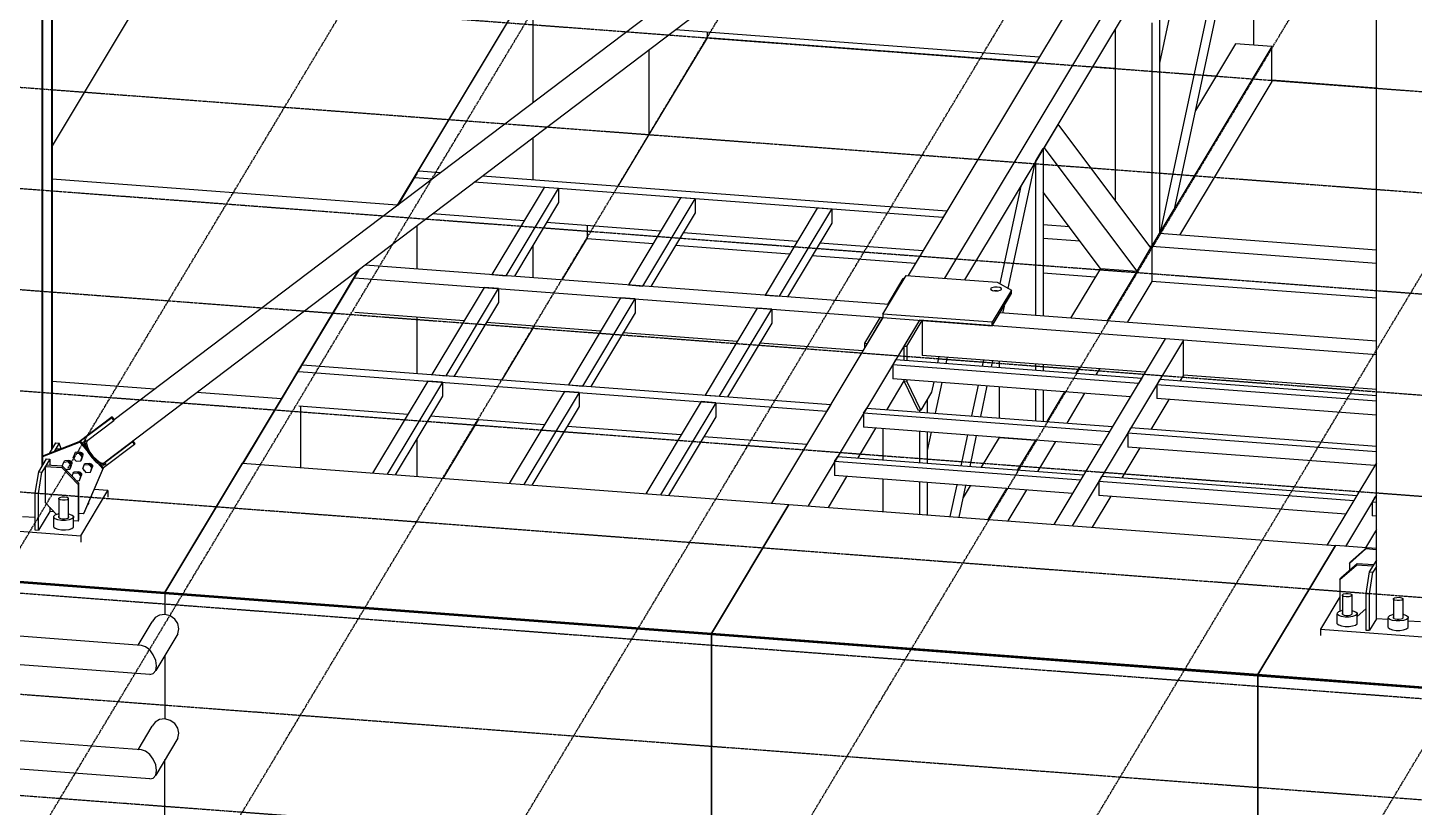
# Model space of a CAD drawing. Header units: millimetres. Extents: x -57554 to 16546, y 2142 to 98430.
# Drawn here: x -45402 to -41680, y 91249 to 93342 of the extents above; entities that cross this region are included whole.
import ezdxf

# ---------------------------------------------------------------- set-up
doc = ezdxf.new("R2010")
doc.units = ezdxf.units.MM
doc.linetypes.add('DXK_LINE_DOT3', pattern=[5.9187, 2.979, -0.9799, 0.9799, -0.9799])

msp = doc.modelspace()

# ---------------------------------------------------------------- linework, layer by layer
at = {"color": 2, "linetype": 'Continuous'}
for p, q in [((-45364.4, 95279.4), (-45364.4, 92165.4)), ((-45362.6, 95282.4), (-45362.6, 92168.4)), ((-45338.5, 95163.6), (-45338.5, 92208.6)), ((-45336.8, 95163.9), (-45336.8, 92211.5)), ((-41781.5, 91755.3), (-41781.5, 95009.6)), ((-41882, 94686), (-45194.8, 92176)), ((-41998.4, 94692.3), (-45170, 92289.3)), ((-42524.1, 93534.3), (-43038.5, 92676.9)), ((-42426.3, 93526.9), (-42940.7, 92669.5)), ((-44357.7, 92950.8), (-44045.9, 93470.6)), ((-42212.4, 93489.8), (-42361.9, 92792.7)), ((-42188.7, 93488), (-42324.4, 92855.2)), ((-42111.3, 93482.2), (-42111.3, 93295.5)), ((-42111.3, 93482.2), (-42111.3, 93295.5)), ((-45076.5, 93459.1), (-45336.8, 93025.2)), ((-42426.3, 93433.4), (-42887, 92665.5)), ((-42318.1, 93460.3), (-42363.9, 93246.8)), ((-44098.3, 93385.4), (-44410.2, 92865.6)), ((-44045.9, 93365.2), (-44045.9, 93141)), ((-42363.9, 93383.5), (-42363.9, 92789.3)), ((-42686.9, 93262.9), (-43663.3, 93336.4)), ((-43578.6, 93330.1), (-43578.6, 93315.3)), ((-42482.5, 93339.7), (-42482.5, 92878.7)), ((-42384.7, 93355.2), (-42384.7, 92754.6)), ((-43578.6, 93315.3), (-43734.4, 93055.5)), ((-43578.6, 93315.3), (-43578.6, 93318.1)), ((-42695.4, 93248.7), (-43578.6, 93315.3)), ((-42062.4, 93291.8), (-42504.5, 92554.9)), ((-42160.2, 93299.2), (-42267.5, 93120.3)), ((-42062.4, 93291.8), (-42160.2, 93299.2)), ((-42062.4, 93198.3), (-42062.4, 93291.8)), ((-43734.5, 93282.5), (-43734.5, 93055.3)), ((-43734.4, 93282.6), (-43734.4, 93055.5)), ((-42482.5, 93232.7), (-42543.9, 93237.3)), ((-42212.3, 93212.4), (-42247.2, 93215)), ((-42062.4, 93198.3), (-42310.2, 92785.2)), ((-41781.5, 93179.9), (-42062.4, 93201.1)), ((-42636.2, 93083.5), (-42673.7, 93021)), ((-42386.7, 92751.2), (-42636.2, 93083.5)), ((-44045.9, 93046.6), (-44045.9, 92933.6)), ((-43734.5, 93055.3), (-43817.9, 92916.4)), ((-43734.4, 93055.5), (-43734.5, 93055.5)), ((-42696.6, 92982.9), (-42675.8, 93017.6)), ((-42675.8, 93017.6), (-42675.8, 92567.8)), ((-42424.2, 92688.7), (-42673.7, 93021)), ((-44357.7, 92950.8), (-44408.5, 92866.2)), ((-44357.7, 92950.8), (-44358.2, 92950.8)), ((-44357.7, 92950.8), (-44358.2, 92950.8)), ((-44357.7, 92950.8), (-44357.7, 92948)), ((-44357.7, 92950.8), (-44357.7, 92948)), ((-44294.9, 92952.3), (-44352.5, 92956.7)), ((-42698.6, 92979.5), (-42770.7, 92643.2)), ((-42698.6, 92979.5), (-42736.1, 92917)), ((-42696.6, 92982.9), (-42696.6, 92569.3)), ((-44410.2, 92865.6), (-45336.8, 92935.4)), ((-44410.2, 92865.6), (-45336.8, 92935.4)), ((-44316.6, 92935.8), (-44362.9, 92939.3)), ((-42945.1, 92832.6), (-44203.3, 92927.3)), ((-42934.7, 92849.9), (-44181.6, 92943.8)), ((-44016.2, 92913.2), (-44156.5, 92679.3)), ((-43977.1, 92910.3), (-44016.2, 92913.2)), ((-42736.1, 92917), (-42792.3, 92655)), ((-44117.4, 92676.3), (-43977.1, 92910.3)), ((-43977.1, 92910.3), (-43977.1, 92872.9)), ((-43649.4, 92885.6), (-43789.7, 92651.7)), ((-43750.6, 92648.7), (-43610.3, 92882.6)), ((-43610.3, 92882.6), (-43649.4, 92885.6)), ((-43610.3, 92882.6), (-43610.3, 92845.2)), ((-42522, 92696.1), (-42675.8, 92900.8)), ((-44410.2, 92865.6), (-44411, 92864.4)), ((-44410.2, 92865.6), (-44410.2, 92864.9)), ((-44410.2, 92865.6), (-44410.2, 92864.9)), ((-44069.9, 92823.7), (-44315.6, 92842.2)), ((-43977.1, 92872.9), (-44095.9, 92674.7)), ((-43610.3, 92845.2), (-43729.1, 92647.1)), ((-43282.6, 92858), (-43422.9, 92624)), ((-43383.8, 92621.1), (-43243.4, 92855)), ((-43243.4, 92855), (-43282.6, 92858)), ((-43243.4, 92855), (-43243.4, 92817.6)), ((-42934.7, 92849.9), (-42945.1, 92832.6)), ((-42361.9, 92792.7), (-42324.4, 92855.2)), ((-44357.7, 92810.3), (-44357.7, 92694.4)), ((-44357.7, 92810.3), (-44357.7, 92694.4)), ((-43703.1, 92796.1), (-44009.3, 92819.2)), ((-43900.8, 92811), (-43900.8, 92775.3)), ((-43243.4, 92817.6), (-43362.3, 92619.5)), ((-42605.7, 92807.5), (-42675.8, 92812.8)), ((-43900.8, 92778.1), (-43968.6, 92665.1)), ((-43723.6, 92761.9), (-43900.8, 92775.3)), ((-43336.3, 92768.5), (-43642.5, 92791.6)), ((-42998.8, 92743.1), (-43275.7, 92763.9)), ((-42576.9, 92769.1), (-42675.8, 92776.6)), ((-42384.7, 92754.6), (-42363.9, 92789.3)), ((-42363.9, 92789.3), (-42384.7, 92754.6)), ((-42361.9, 92792.7), (-42363.9, 92792.9)), ((-41781.5, 92745.4), (-42363.9, 92789.3)), ((-44045.9, 92758.2), (-44045.9, 92671)), ((-43356.8, 92734.3), (-43663, 92757.4)), ((-43019.3, 92708.9), (-43296.2, 92729.8)), ((-42424.2, 92688.7), (-42386.7, 92751.2)), ((-42384.7, 92754.6), (-42389.6, 92755)), ((-41781.5, 92709.2), (-42384.7, 92754.6)), ((-42384.7, 92754.6), (-42384.7, 92661.1)), ((-44514.8, 92691.3), (-44722.1, 92345.8)), ((-44512.3, 92693.2), (-44669.6, 92431)), ((-43090.8, 92599), (-44496.8, 92704.9)), ((-42522, 92696.1), (-42602.4, 92562.3)), ((-42522, 92696.1), (-42424.2, 92688.7)), ((-44524.1, 92670.7), (-43106.2, 92564)), ((-44156.5, 92679.3), (-44117.4, 92676.3)), ((-43789.7, 92651.7), (-43750.6, 92648.7)), ((-43106.2, 92573.3), (-43043.9, 92677.3)), ((-43093.3, 92599.2), (-43051.7, 92668.5)), ((-43049.2, 92668.3), (-43051.7, 92668.5)), ((-43043.9, 92677.3), (-42799.3, 92658.9)), ((-42799.3, 92658.9), (-42760.8, 92637.9)), ((-42536.2, 92672.5), (-42675.8, 92683)), ((-42384.7, 92661.1), (-42450.9, 92550.8)), ((-41781.5, 92615.7), (-42384.7, 92661.1)), ((-44177.3, 92644.6), (-44317.7, 92410.7)), ((-44278.5, 92407.8), (-44138.2, 92641.7)), ((-44138.2, 92641.7), (-44177.3, 92644.6)), ((-44138.2, 92641.7), (-44138.2, 92604.3)), ((-43810.5, 92617), (-43950.9, 92383.1)), ((-43911.7, 92380.1), (-43771.4, 92614.1)), ((-43771.4, 92614.1), (-43810.5, 92617)), ((-43771.4, 92614.1), (-43771.4, 92576.7)), ((-43422.9, 92624), (-43383.8, 92621.1)), ((-42813.7, 92644.2), (-42817.3, 92641.7)), ((-42817.3, 92641.7), (-42816.9, 92639)), ((-42816.9, 92639), (-42812.6, 92636.7)), ((-42807.2, 92645.7), (-42813.7, 92644.2)), ((-42760.8, 92637.9), (-42812.8, 92551.2)), ((-42812.8, 92541.9), (-42760.8, 92628.5)), ((-42812.6, 92636.7), (-42805.7, 92635.4)), ((-42808.8, 92636), (-42807.2, 92636.3)), ((-42799.5, 92645.8), (-42807.2, 92645.7)), ((-42807.2, 92636.3), (-42799.5, 92636.5)), ((-42805.7, 92635.4), (-42798, 92635.6)), ((-42792.6, 92644.6), (-42799.5, 92645.8)), ((-42799.5, 92636.5), (-42796.4, 92635.9)), ((-42798, 92635.6), (-42791.5, 92637.1)), ((-42788.3, 92642.3), (-42792.6, 92644.6)), ((-42791.5, 92637.1), (-42787.9, 92639.5)), ((-42787.9, 92639.5), (-42788.3, 92642.3)), ((-42760.8, 92628.5), (-42760.8, 92637.9)), ((-44231, 92555.2), (-44524.1, 92577.2)), ((-44138.2, 92604.3), (-44257.1, 92406.2)), ((-43771.4, 92576.7), (-43890.3, 92378.5)), ((-43443.7, 92589.4), (-43584, 92355.5)), ((-43544.9, 92352.5), (-43404.6, 92586.4)), ((-43404.6, 92586.4), (-43443.7, 92589.4)), ((-43404.6, 92586.4), (-43404.6, 92549)), ((-43090.8, 92599), (-43093.3, 92599.2)), ((-41781.5, 92500.4), (-42792, 92576.5)), ((-42781.1, 92594.7), (-42785.1, 92576)), ((-44357.7, 92564.7), (-44357.7, 92413.7)), ((-44357.7, 92564.7), (-44357.7, 92413.7)), ((-43864.2, 92527.5), (-44170.4, 92550.6)), ((-44045.9, 92541.2), (-44045.9, 92535.5)), ((-44043.1, 92541), (-44045.9, 92536.3)), ((-43404.6, 92549), (-43523.4, 92350.9)), ((-43106.2, 92564), (-43405.3, 92065.5)), ((-43008.4, 92556.6), (-43307.5, 92058.1)), ((-43114.1, 92564.6), (-43155.7, 92495.3)), ((-43147.8, 92494.7), (-43106.2, 92564)), ((-43114.1, 92564.6), (-43106.2, 92564)), ((-42812.8, 92551.2), (-43106.2, 92573.3)), ((-43106.2, 92573.3), (-43106.2, 92564)), ((-43106.2, 92564), (-42812.8, 92541.9)), ((-43008.4, 92556.6), (-43050, 92487.3)), ((-43042.2, 92486.7), (-43000.6, 92556)), ((-43008.4, 92556.6), (-43000.6, 92556)), ((-41781.5, 92464.2), (-43008.4, 92556.6)), ((-43000.6, 92556), (-43000.6, 92462.5)), ((-42812.8, 92541.9), (-42812.8, 92551.2)), ((-44045.9, 92535.5), (-44129.2, 92396.5)), ((-43497.4, 92499.9), (-43803.6, 92523)), ((-42348.2, 92506.9), (-42647.2, 92008.4)), ((-42299.3, 92503.2), (-42598.3, 92004.7)), ((-42299.3, 92503.2), (-42348.2, 92506.9)), ((-42299.3, 92409.7), (-42299.3, 92503.2)), ((-43159.9, 92474.5), (-43436.8, 92495.4)), ((-43155.7, 92495.3), (-43155.7, 92481.6)), ((-43155.7, 92495.3), (-43147.8, 92494.7)), ((-43050, 92487.3), (-43050, 92449.3)), ((-43050, 92487.3), (-43042.2, 92486.7)), ((-43042.2, 92486.7), (-43042.2, 92448.7)), ((-44669.7, 92430.7), (-44825.2, 92172.4)), ((-44669.7, 92430.7), (-44670.2, 92430.8)), ((-44669.6, 92431), (-44670.1, 92431)), ((-44669.7, 92430.7), (-44669.7, 92427.9)), ((-44669.6, 92431), (-44669.6, 92428.2)), ((-44664.4, 92436.8), (-43246.6, 92330.1)), ((-43080.2, 92437.1), (-43071.8, 92450.9)), ((-42419.9, 92387.3), (-43080.2, 92437.1)), ((-43080.2, 92437.1), (-43080.2, 92399.6)), ((-43071.8, 92450.9), (-42411.6, 92401.2)), ((-42401.9, 92417.4), (-43000.6, 92462.5)), ((-42956.3, 92459.2), (-42959.7, 92442.5)), ((-42934, 92457.5), (-42937.6, 92440.8)), ((-42836.2, 92450.1), (-42839.8, 92433.4)), ((-42812.5, 92448.3), (-42816, 92431.6)), ((-42794.4, 92447), (-42794.4, 92430)), ((-42696.6, 92439.6), (-42696.6, 92422.7)), ((-42675.8, 92438), (-42675.8, 92421.1)), ((-42579, 92430.8), (-42588.7, 92414.5)), ((-45061.7, 92371.3), (-45336.8, 92392.1)), ((-45061.7, 92371.3), (-45336.8, 92392.1)), ((-44674.8, 92419.5), (-43257, 92312.7)), ((-44328.1, 92393.4), (-44476.4, 92146.2)), ((-44288.9, 92390.4), (-44437.2, 92143.2)), ((-44288.9, 92390.4), (-44328.1, 92393.4)), ((-44317.7, 92410.7), (-44278.5, 92407.8)), ((-44288.9, 92390.4), (-44288.9, 92353)), ((-43050, 92393.8), (-43096.1, 92316.9)), ((-42441.4, 92351.5), (-43080.2, 92399.6)), ((-43050, 92397.4), (-43050, 92393.8)), ((-43050, 92393.8), (-43012.6, 92315.9)), ((-43050, 92393.8), (-43042.2, 92393.2)), ((-43042.2, 92396.8), (-43042.2, 92393.2)), ((-43004.8, 92315.3), (-43042.2, 92393.2)), ((-42970.1, 92391.4), (-42975.7, 92363.8)), ((-42525.3, 92426.7), (-42535.1, 92410.5)), ((-42411.6, 92401.2), (-42419.9, 92387.3)), ((-42371, 92383.6), (-42362.7, 92397.5)), ((-41781.5, 92353.7), (-42362.7, 92397.5)), ((-42299.3, 92409.7), (-42309, 92393.5)), ((-41781.5, 92370.7), (-42299.3, 92409.7)), ((-44722.1, 92345.8), (-44948.3, 92362.8)), ((-44722.1, 92345.8), (-44948.3, 92362.8)), ((-44288.9, 92353), (-44415.8, 92141.6)), ((-43961.2, 92365.8), (-44109.6, 92118.5)), ((-43922.1, 92362.8), (-44070.4, 92115.6)), ((-43922.1, 92362.8), (-43961.2, 92365.8)), ((-43950.9, 92383.1), (-43911.7, 92380.1)), ((-43922.1, 92362.8), (-43922.1, 92325.4)), ((-43584, 92355.5), (-43544.9, 92352.5)), ((-42975.7, 92363.8), (-43004.8, 92315.3)), ((-42948.5, 92389.7), (-42966.2, 92307.1)), ((-42850.7, 92382.4), (-42868.4, 92299.8)), ((-42827, 92380.6), (-42844.7, 92298)), ((-42794.4, 92378.1), (-42794.4, 92294.2)), ((-42696.6, 92370.8), (-42696.6, 92286.8)), ((-42675.8, 92369.2), (-42675.8, 92285.3)), ((-42618.5, 92364.9), (-42666.7, 92284.6)), ((-42564.8, 92360.8), (-42613, 92280.5)), ((-41781.5, 92339.3), (-42371, 92383.6)), ((-42371, 92383.6), (-42371, 92346.2)), ((-44722.1, 92345.8), (-45033.9, 91825.9)), ((-44722.1, 92344.4), (-44722.1, 92345.8)), ((-44722.1, 92344.4), (-44722.1, 92345.8)), ((-44381.7, 92303.9), (-44674.8, 92326)), ((-44669.7, 92325.6), (-44669.7, 92160.7)), ((-44669.6, 92325.6), (-44669.6, 92160.7)), ((-43922.1, 92325.4), (-44049, 92114)), ((-43594.4, 92338.1), (-43742.8, 92090.9)), ((-43555.3, 92335.2), (-43703.6, 92088)), ((-43555.3, 92335.2), (-43594.4, 92338.1)), ((-43555.3, 92335.2), (-43555.3, 92297.8)), ((-43246.6, 92330.1), (-43257, 92312.7)), ((-43158.1, 92307.1), (-43149.8, 92321)), ((-43149.8, 92321), (-42489.6, 92271.2)), ((-43012.6, 92315.9), (-43004.8, 92315.3)), ((-43008.4, 92315.6), (-43008.4, 92310.3)), ((-42987.6, 92343.8), (-42987.6, 92308.7)), ((-42338.8, 92343.8), (-42387, 92263.5)), ((-41781.5, 92301.8), (-42371, 92346.2)), ((-45175.2, 92297.8), (-45264.4, 92230.2)), ((-45176.9, 92295), (-45260.2, 92231.8)), ((-45244.6, 92232), (-45170.8, 92287.9)), ((-45176.9, 92295), (-45175.2, 92297.8)), ((-45170.8, 92287.9), (-45176.9, 92295)), ((-45169.2, 92290.6), (-45175.2, 92297.8)), ((-45170.8, 92287.9), (-45169.2, 92290.6)), ((-44014.9, 92276.3), (-44321.1, 92299.4)), ((-44193.3, 92289.7), (-44288, 92132)), ((-43555.3, 92297.8), (-43682.2, 92086.4)), ((-42497.9, 92257.4), (-43158.1, 92307.1)), ((-43158.1, 92307.1), (-43158.1, 92269.7)), ((-43648.1, 92248.7), (-43954.3, 92271.7)), ((-43310.7, 92223.3), (-43587.5, 92244.1)), ((-43125.9, 92267.3), (-43174.1, 92187)), ((-42519.3, 92221.6), (-43158.1, 92269.7)), ((-43106.2, 92265.8), (-43106.2, 92181.8)), ((-43008.4, 92258.4), (-43008.4, 92174.5)), ((-42987.6, 92256.9), (-42987.6, 92172.9)), ((-42977.2, 92256.1), (-42987.6, 92207.2)), ((-42879.4, 92248.7), (-42897.1, 92166.1)), ((-42855.6, 92246.9), (-42873.3, 92164.3)), ((-42794.4, 92242.2), (-42842.5, 92162)), ((-42794.4, 92242.2), (-42794.4, 92242.3)), ((-42794.4, 92242.2), (-42696.6, 92234.8)), ((-42489.6, 92271.2), (-42497.9, 92257.4)), ((-42449, 92253.7), (-42440.7, 92267.6)), ((-41781.5, 92203.4), (-42449, 92253.7)), ((-42449, 92253.7), (-42449, 92216.3)), ((-41781.5, 92217.9), (-42440.7, 92267.6)), ((-45260.2, 92231.8), (-45362.6, 92191.7)), ((-45261.9, 92229.1), (-45362.6, 92189.5)), ((-45327.4, 92227.1), (-45344.4, 92198.8)), ((-45317.6, 92226.4), (-45331, 92204.1)), ((-45326.8, 92211), (-45328.9, 92207.6)), ((-45328.9, 92207.6), (-45328.9, 92204.9)), ((-45323.2, 92207.1), (-45328.9, 92207.6)), ((-45327.4, 92227.1), (-45317.6, 92226.4)), ((-45315.5, 92210.2), (-45326.8, 92211)), ((-45312.3, 92211.4), (-45317.6, 92226.4)), ((-45261.9, 92229.1), (-45260.2, 92231.8)), ((-45243.1, 92207.1), (-45261.9, 92229.1)), ((-45247.9, 92217.4), (-45260.2, 92231.8)), ((-45249.5, 92233.5), (-45250.5, 92227.3)), ((-45250.5, 92227.3), (-45247.4, 92215.4)), ((-45247.3, 92235.2), (-45249.5, 92233.5)), ((-45248.3, 92229), (-45247.3, 92235.2)), ((-45245.2, 92217.1), (-45248.3, 92229)), ((-45247.4, 92215.4), (-45240.4, 92201.7)), ((-45244.1, 92231.4), (-45247.3, 92235.2)), ((-45238.1, 92203.3), (-45245.2, 92217.1)), ((-45243.9, 92232.5), (-45244.9, 92226.2)), ((-45244.9, 92226.2), (-45242.2, 92215.7)), ((-45244.1, 92231.4), (-45244.6, 92232)), ((-45242.2, 92215.7), (-45236, 92203.5)), ((-45115.9, 92223.4), (-45199.2, 92160.3)), ((-45195.7, 92174.7), (-45121.9, 92230.5)), ((-45121.1, 92231.9), (-45121.9, 92230.5)), ((-45121.9, 92230.5), (-45115.9, 92223.4)), ((-45114.2, 92226.2), (-45119.9, 92232.8)), ((-45115.9, 92223.4), (-45114.2, 92226.2)), ((-44357.7, 92238.3), (-44357.7, 92137.2)), ((-44357.7, 92238.3), (-44357.7, 92137.2)), ((-42696.5, 92234.9), (-42744.7, 92154.6)), ((-42696.6, 92234.8), (-42696.6, 92234.9)), ((-42696.6, 92234.8), (-42696.5, 92234.9)), ((-42642.8, 92230.9), (-42691, 92150.6)), ((-42416.8, 92213.9), (-42464.9, 92133.6)), ((-41785.7, 92166.3), (-42449, 92216.3)), ((-45353.1, 92184.3), (-45373.8, 92149.8)), ((-45343.3, 92183.6), (-45364, 92149.1)), ((-45352.7, 92167.9), (-45354.8, 92164.4)), ((-45353.1, 92184.3), (-45343.3, 92183.6)), ((-45308.7, 92164.6), (-45352.7, 92167.9)), ((-45343.3, 92183.6), (-45343.3, 92167.2)), ((-45240.4, 92201.7), (-45230.5, 92188.1)), ((-45228.2, 92189.8), (-45238.1, 92203.3)), ((-45236, 92203.5), (-45227.2, 92191.5)), ((-45230.5, 92188.1), (-45228.2, 92189.8)), ((-45230.5, 92188.1), (-45219.2, 92176.8)), ((-45217, 92178.5), (-45228.2, 92189.8)), ((-45227.2, 92191.5), (-45217.2, 92181.6)), ((-45219.2, 92176.8), (-45208.3, 92169.6)), ((-45217.2, 92181.6), (-45207.6, 92175.1)), ((-45206.1, 92171.2), (-45217, 92178.5)), ((-45200.9, 92157.5), (-45214.9, 92174)), ((-45208.3, 92169.6), (-45199.4, 92167.4)), ((-45207.6, 92175.1), (-45199.7, 92173.2)), ((-45199.2, 92160.3), (-45206.8, 92169.2)), ((-45197.2, 92169), (-45206.1, 92171.2)), ((-45199.7, 92173.2), (-45194.8, 92176)), ((-45199.4, 92167.4), (-45195.2, 92169.8)), ((-45193, 92171.5), (-45197.2, 92169)), ((-45195.7, 92174.7), (-45196.2, 92175.3)), ((-45193, 92171.5), (-45196.2, 92175.3)), ((-45194.8, 92176), (-45195.7, 92174.7)), ((-45195.2, 92169.8), (-45193, 92171.5)), ((-45033.9, 91825.9), (-44826, 92172.5)), ((-44826, 92172.5), (-43358.8, 92062)), ((-43236.1, 92177.1), (-43227.8, 92191)), ((-42575.8, 92127.4), (-43236.1, 92177.1)), ((-43236.1, 92177.1), (-43236.1, 92139.7)), ((-43227.8, 92191), (-42567.5, 92141.3)), ((-41781.5, 92173.5), (-41913.6, 91953.2)), ((-45373.8, 92149.8), (-45383.1, 92092.2)), ((-45373.8, 92149.8), (-45364, 92149.1)), ((-45373.3, 92091.4), (-45364, 92149.1)), ((-45354.8, 92066.2), (-45354.8, 92164.4)), ((-45354.8, 92164.4), (-45310.8, 92161.1)), ((-45308.7, 92164.6), (-45310.8, 92161.1)), ((-45310.8, 92161.1), (-45266.8, 92115.7)), ((-45264.7, 92119.2), (-45308.7, 92164.6)), ((-45200.9, 92157.5), (-45252.6, 92036.5)), ((-45250.9, 92039.2), (-45199.2, 92160.3)), ((-45200.9, 92157.5), (-45199.2, 92160.3)), ((-43203.9, 92137.3), (-43253.8, 92054.1)), ((-42597.3, 92091.6), (-43236.1, 92139.7)), ((-43106.2, 92130), (-43106.2, 92043)), ((-42567.5, 92141.3), (-42575.8, 92127.4)), ((-42526.9, 92123.7), (-42518.6, 92137.6)), ((-42518.6, 92137.6), (-41833.9, 92086)), ((-45383.1, 92092.2), (-45373.3, 92091.4)), ((-45383.1, 92092.2), (-45383.1, 91994)), ((-45264.7, 92119.2), (-45266.8, 92115.7)), ((-45266.8, 92115.7), (-45266.8, 92017.5)), ((-45264.7, 92021), (-45264.7, 92119.2)), ((-45259.8, 91978), (-45187, 92099.3)), ((-45187, 92099.3), (-45224.1, 92102.1)), ((-45187, 92099.3), (-45187, 92082)), ((-43008.4, 92122.6), (-43008.4, 92035.6)), ((-42987.6, 92121), (-42987.6, 92034.1)), ((-42908, 92115), (-42926.3, 92029.4)), ((-42884.3, 92113.2), (-42902.6, 92027.7)), ((-42872.3, 92112.3), (-42891.3, 92080.7)), ((-42774.5, 92105), (-42824.4, 92021.8)), ((-42720.8, 92100.9), (-42770.7, 92017.7)), ((-41842.2, 92072.2), (-42526.9, 92123.7)), ((-42526.9, 92123.7), (-42526.9, 92086.3)), ((-45373.3, 91993.2), (-45373.3, 92091.4)), ((-45324.6, 92035.1), (-45354.8, 92066.2)), ((-45318.7, 92079), (-45315.7, 92081.1)), ((-45318.4, 92076.6), (-45318.7, 92079)), ((-45318.7, 92079), (-45318.7, 92026.6)), ((-45314.7, 92074.6), (-45318.4, 92076.6)), ((-45315.7, 92081.1), (-45310, 92082.4)), ((-45308.7, 92073.5), (-45314.7, 92074.6)), ((-45310, 92082.4), (-45303.3, 92082.5)), ((-45302, 92073.6), (-45308.7, 92073.5)), ((-45303.3, 92082.5), (-45297.3, 92081.4)), ((-45296.4, 92074.9), (-45302, 92073.6)), ((-45297.3, 92081.4), (-45293.7, 92079.4)), ((-45293.3, 92077), (-45296.4, 92074.9)), ((-45293.7, 92079.4), (-45293.3, 92077)), ((-45293.3, 92077), (-45293.3, 92026.6)), ((-45240.9, 92060.7), (-45241.7, 92060.7)), ((-45240.9, 92060.7), (-45238.8, 92064.1)), ((-45240.9, 92062.7), (-45240.9, 92060.7)), ((-45238.8, 92067.6), (-45238.8, 92064.1)), ((-45231.8, 92080.9), (-45233.8, 92079.2)), ((-45231.7, 92084.3), (-45231.8, 92080.9)), ((-43358.8, 92062), (-43566.7, 91715.5)), ((-43566.7, 91715.5), (-43358.8, 92062)), ((-43358.8, 92062), (-41891.6, 91951.5)), ((-42494.7, 92083.9), (-42544.7, 92000.7)), ((-41863.7, 92036.4), (-42526.9, 92086.3)), ((-41781.5, 92088.3), (-41864.7, 91949.5)), ((-41833.9, 92086), (-41842.2, 92072.2)), ((-41793.3, 92068.5), (-41785, 92082.4)), ((-41781.5, 92067.6), (-41793.3, 92068.5)), ((-41793.3, 92068.5), (-41793.3, 92031.1)), ((-41781.5, 92082.1), (-41785, 92082.4)), ((-45383.1, 92026.6), (-45416.4, 92029.1)), ((-45343.3, 92043.3), (-45373.3, 91993.2)), ((-45343.3, 92054.4), (-45343.3, 92043.3)), ((-45331.7, 92042.4), (-45343.3, 92043.3)), ((-45332.6, 92026.7), (-45332.4, 92030.4)), ((-45328.7, 92023.2), (-45332.6, 92026.7)), ((-45332.6, 92001.4), (-45332.6, 92026.7)), ((-45332.4, 92030.4), (-45328.3, 92033.9)), ((-45321.3, 92020.6), (-45328.7, 92023.2)), ((-45328.3, 92033.9), (-45320.7, 92036.5)), ((-45311.6, 92019.1), (-45321.3, 92020.6)), ((-45318.7, 92036.7), (-45320.7, 92036.5)), ((-45319.7, 92029.5), (-45319.8, 92027.5)), ((-45319.8, 92027.5), (-45317.8, 92025.7)), ((-45318.7, 92030.3), (-45319.7, 92029.5)), ((-45317.8, 92025.7), (-45314, 92024.3)), ((-45314, 92024.3), (-45308.9, 92023.6)), ((-45301.1, 92019), (-45311.6, 92019.1)), ((-45308.9, 92023.6), (-45303.5, 92023.6)), ((-45303.5, 92023.6), (-45298.4, 92024.3)), ((-45291.3, 92020.4), (-45301.1, 92019)), ((-45298.4, 92024.3), (-45294.5, 92025.6)), ((-45294.5, 92025.6), (-45292.3, 92027.4)), ((-45290.7, 92036.3), (-45293.3, 92036.7)), ((-45292.3, 92029.3), (-45293.3, 92030.3)), ((-45292.3, 92027.4), (-45292.3, 92029.3)), ((-45283.8, 92023), (-45291.3, 92020.4)), ((-45290.7, 92036.3), (-45283.4, 92033.6)), ((-45279.6, 92026.4), (-45283.8, 92023)), ((-45283.4, 92033.6), (-45279.5, 92030.2)), ((-45279.5, 92030.2), (-45279.6, 92026.4)), ((-45279.5, 92004.9), (-45279.5, 92030.2)), ((-45266.8, 92017.5), (-45279.5, 92018.5)), ((-45266.8, 92017.5), (-45264.7, 92021)), ((-45252.6, 92036.5), (-45264.7, 92037.4)), ((-45252.6, 92036.5), (-45250.9, 92039.2)), ((-41781.5, 92030.2), (-41793.3, 92031.1)), ((-45651.1, 92007.4), (-45259.8, 91978)), ((-45383.1, 91994), (-45373.3, 91993.2)), ((-45332.6, 92001.4), (-45328.7, 91998)), ((-45328.7, 91998), (-45321.3, 91995.3)), ((-45321.3, 91995.3), (-45311.6, 91993.8)), ((-45311.6, 91993.8), (-45301.1, 91993.8)), ((-45301.1, 91993.8), (-45291.3, 91995.2)), ((-45291.3, 91995.2), (-45283.8, 91997.8)), ((-45283.8, 91997.8), (-45279.6, 92001.2)), ((-45279.6, 92001.2), (-45279.5, 92004.9)), ((-41781.5, 91994.8), (-41811, 91945.4)), ((-45259.8, 91978), (-45259.8, 91960.7)), ((-42099.5, 91605), (-41891.6, 91951.5)), ((-41891.6, 91951.5), (-42099.5, 91605)), ((-41808.3, 91945.2), (-41891.6, 91951.5)), ((-41807.5, 91946), (-41851.5, 91907.2)), ((-41809.5, 91942.5), (-41807.5, 91946)), ((-41781.5, 91944), (-41807.5, 91946)), ((-41853.5, 91903.8), (-41809.5, 91942.5)), ((-41853.5, 91903.8), (-41851.5, 91907.2)), ((-41781.5, 91940.4), (-41809.5, 91942.5)), ((-41781.5, 91912.6), (-41800.6, 91880.7)), ((-45033.9, 91825.9), (-46012.1, 91899.6)), ((-46012.1, 91898.2), (-45033.9, 91824.5)), ((-46012.1, 91896.8), (-45033.9, 91823.1)), ((-41879.4, 91860.6), (-41835.4, 91899.4)), ((-41833.3, 91902.9), (-41877.4, 91864.1)), ((-41853.5, 91903.8), (-41853.5, 91885.1)), ((-41835.4, 91899.4), (-41833.3, 91902.9)), ((-41791.4, 91896.1), (-41835.4, 91899.4)), ((-41789.3, 91899.5), (-41833.3, 91902.9)), ((-41800.6, 91880.7), (-41810, 91823.1)), ((-41800.6, 91880.7), (-41790.8, 91880)), ((-41800.2, 91822.3), (-41790.8, 91880)), ((-41791.4, 91896.1), (-41789.3, 91899.5)), ((-41781.5, 91895.6), (-41790.8, 91880)), ((-41879.4, 91860.6), (-41877.4, 91864.1)), ((-41879.4, 91860.6), (-41879.4, 91775.3)), ((-45033.9, 91823.1), (-45033.9, 91825.9)), ((-45033.9, 91823.1), (-45033.9, 91825.9)), ((-43566.7, 91715.5), (-45033.9, 91825.9)), ((-45033.9, 91824.5), (-45033.9, 91766.6)), ((-45033.9, 91824.5), (-43566.7, 91714.1)), ((-45033.9, 91824.5), (-45033.9, 91766.6)), ((-45033.9, 91823.1), (-43566.7, 91712.7)), ((-41879.4, 91813.6), (-41931.2, 91727.3)), ((-41872.7, 91819.4), (-41869.7, 91821.6)), ((-41872.4, 91817.1), (-41872.7, 91819.4)), ((-41872.7, 91819.4), (-41872.7, 91767.1)), ((-41868.7, 91815.1), (-41872.4, 91817.1)), ((-41869.7, 91821.6), (-41864, 91822.9)), ((-41862.7, 91814), (-41868.7, 91815.1)), ((-41864, 91822.9), (-41857.3, 91823)), ((-41856, 91814.1), (-41862.7, 91814)), ((-41857.3, 91823), (-41851.3, 91821.9)), ((-41850.4, 91815.4), (-41856, 91814.1)), ((-41851.3, 91821.9), (-41847.7, 91819.9)), ((-41847.3, 91817.5), (-41850.4, 91815.4)), ((-41847.7, 91819.9), (-41847.3, 91817.5)), ((-41847.3, 91817.5), (-41847.3, 91767.1)), ((-41810, 91823.1), (-41810, 91724.9)), ((-41810, 91823.1), (-41800.2, 91822.3)), ((-41800.2, 91724.1), (-41800.2, 91822.3)), ((-41735.8, 91809.1), (-41732.7, 91811.3)), ((-41735.4, 91806.8), (-41735.8, 91809.1)), ((-41735.8, 91809.1), (-41735.8, 91756.8)), ((-41731.8, 91804.8), (-41735.4, 91806.8)), ((-41732.7, 91811.3), (-41727.1, 91812.6)), ((-41725.8, 91803.7), (-41731.8, 91804.8)), ((-41727.1, 91812.6), (-41720.4, 91812.7)), ((-41719.1, 91803.8), (-41725.8, 91803.7)), ((-41720.4, 91812.7), (-41714.4, 91811.6)), ((-41713.4, 91805.1), (-41719.1, 91803.8)), ((-41714.4, 91811.6), (-41710.7, 91809.6)), ((-41710.4, 91807.2), (-41713.4, 91805.1)), ((-41710.7, 91809.6), (-41710.4, 91807.2)), ((-41710.4, 91807.2), (-41710.4, 91756.8)), ((-45097.1, 91683.4), (-46271.4, 91771.8)), ((-45060.3, 91758.2), (-45068.3, 91747.2)), ((-45048.2, 91765), (-45060.3, 91758.2)), ((-45033.9, 91766.6), (-45048.2, 91765)), ((-45019.7, 91762.8), (-45033.9, 91766.6)), ((-45007.6, 91754.2), (-45019.7, 91762.8)), ((-41886.6, 91767.2), (-41886.4, 91770.9)), ((-41882.7, 91763.7), (-41886.6, 91767.2)), ((-41886.6, 91741.9), (-41886.6, 91767.2)), ((-41886.4, 91770.9), (-41882.3, 91774.3)), ((-41875.3, 91761), (-41882.7, 91763.7)), ((-41882.3, 91774.3), (-41874.7, 91777)), ((-41865.6, 91759.6), (-41875.3, 91761)), ((-41872.7, 91777.2), (-41874.7, 91777)), ((-41873.7, 91770), (-41873.8, 91768)), ((-41873.8, 91768), (-41871.8, 91766.2)), ((-41872.7, 91770.8), (-41873.7, 91770)), ((-41871.8, 91766.2), (-41867.9, 91764.8)), ((-41867.9, 91764.8), (-41862.9, 91764.1)), ((-41855.1, 91759.5), (-41865.6, 91759.6)), ((-41862.9, 91764.1), (-41857.5, 91764.1)), ((-41857.5, 91764.1), (-41852.4, 91764.8)), ((-41845.3, 91760.9), (-41855.1, 91759.5)), ((-41852.4, 91764.8), (-41848.5, 91766.1)), ((-41848.5, 91766.1), (-41846.3, 91767.9)), ((-41844.7, 91776.8), (-41847.3, 91777.2)), ((-41846.3, 91769.8), (-41847.3, 91770.8)), ((-41846.3, 91767.9), (-41846.3, 91769.8)), ((-41837.8, 91763.5), (-41845.3, 91760.9)), ((-41844.7, 91776.8), (-41837.4, 91774.1)), ((-41833.6, 91766.9), (-41837.8, 91763.5)), ((-41837.4, 91774.1), (-41833.5, 91770.7)), ((-41833.5, 91770.7), (-41833.6, 91766.9)), ((-41810, 91781.5), (-41833.5, 91760.8)), ((-41833.5, 91745.4), (-41833.5, 91770.7)), ((-41749.6, 91756.9), (-41749.5, 91760.6)), ((-41749.5, 91760.6), (-41745.3, 91764)), ((-41745.3, 91764), (-41737.8, 91766.6)), ((-41735.8, 91766.9), (-41737.8, 91766.6)), ((-41735.8, 91760.5), (-41736.8, 91759.6)), ((-41736.8, 91759.6), (-41736.8, 91757.7)), ((-41736.8, 91757.7), (-41734.8, 91755.9)), ((-41711.5, 91755.8), (-41709.4, 91757.6)), ((-41707.8, 91766.5), (-41710.4, 91766.9)), ((-41709.3, 91759.5), (-41710.4, 91760.5)), ((-41709.4, 91757.6), (-41709.3, 91759.5)), ((-41707.8, 91766.5), (-41700.4, 91763.8)), ((-41700.4, 91763.8), (-41696.5, 91760.4)), ((-41696.5, 91760.4), (-41696.7, 91756.6)), ((-41696.5, 91735.1), (-41696.5, 91760.4)), ((-45106.2, 91684.1), (-45068.3, 91747.2)), ((-44999.6, 91742.1), (-45007.6, 91754.2)), ((-44996.7, 91728.2), (-44999.6, 91742.1)), ((-44999.6, 91714.8), (-44996.7, 91728.2)), ((-41931.2, 91727.3), (-41931.2, 91710)), ((-41931.2, 91727.3), (-41539.9, 91697.8)), ((-41886.6, 91741.9), (-41882.7, 91738.5)), ((-41882.7, 91738.5), (-41875.3, 91735.8)), ((-41875.3, 91735.8), (-41865.6, 91734.3)), ((-41865.6, 91734.3), (-41855.1, 91734.3)), ((-41855.1, 91734.3), (-41845.3, 91735.7)), ((-41845.3, 91735.7), (-41837.8, 91738.3)), ((-41837.8, 91738.3), (-41833.6, 91741.7)), ((-41833.6, 91741.7), (-41833.5, 91745.4)), ((-41810, 91724.9), (-41800.2, 91724.1)), ((-41781.5, 91755.3), (-41800.2, 91724.1)), ((-41749.6, 91752.9), (-41781.5, 91755.3)), ((-41745.7, 91753.4), (-41749.6, 91756.9)), ((-41749.6, 91731.6), (-41749.6, 91756.9)), ((-41749.6, 91731.6), (-41745.7, 91728.2)), ((-41738.4, 91750.7), (-41745.7, 91753.4)), ((-41745.7, 91728.2), (-41738.4, 91725.5)), ((-41728.7, 91749.3), (-41738.4, 91750.7)), ((-41738.4, 91725.5), (-41728.7, 91724)), ((-41734.8, 91755.9), (-41731, 91754.5)), ((-41731, 91754.5), (-41726, 91753.8)), ((-41718.2, 91749.2), (-41728.7, 91749.3)), ((-41728.7, 91724), (-41718.2, 91724)), ((-41726, 91753.8), (-41720.5, 91753.7)), ((-41720.5, 91753.7), (-41715.5, 91754.5)), ((-41708.4, 91750.6), (-41718.2, 91749.2)), ((-41718.2, 91724), (-41708.4, 91725.3)), ((-41715.5, 91754.5), (-41711.5, 91755.8)), ((-41700.8, 91753.2), (-41708.4, 91750.6)), ((-41708.4, 91725.3), (-41700.8, 91727.9)), ((-41696.7, 91756.6), (-41700.8, 91753.2)), ((-41700.8, 91727.9), (-41696.7, 91731.4)), ((-41696.7, 91731.4), (-41696.5, 91735.1)), ((-41663.2, 91746.4), (-41696.5, 91748.9)), ((-45074.7, 91605.4), (-46325.9, 91699.6)), ((-45085.9, 91680), (-45097.1, 91683.4)), ((-44999.6, 91714.8), (-45058.8, 91616)), ((-43566.7, 91712.7), (-43566.7, 91715.5)), ((-43566.7, 91712.7), (-43566.7, 91715.5)), ((-42099.5, 91605), (-43566.7, 91715.5)), ((-43566.7, 90778.9), (-43566.7, 91714.1)), ((-43566.7, 91714.1), (-43566.7, 90778.9)), ((-43566.7, 91714.1), (-42099.5, 91603.6)), ((-43566.7, 91712.7), (-42099.5, 91602.2)), ((-45074.7, 91671.2), (-45085.9, 91680)), ((-45065.2, 91658.2), (-45074.7, 91671.2)), ((-45058.8, 91643.2), (-45065.2, 91658.2)), ((-45033.9, 91657.5), (-45033.9, 91486.1)), ((-45033.9, 91657.5), (-45033.9, 91486.1)), ((-45065.2, 91607.9), (-45058.8, 91616)), ((-45056.6, 91628.4), (-45058.8, 91643.2)), ((-45058.8, 91616), (-45056.6, 91628.4)), ((-45074.7, 91605.4), (-45065.2, 91607.9)), ((-42099.5, 91602.2), (-42099.5, 91605)), ((-40632.3, 91494.5), (-42099.5, 91605)), ((-42099.5, 91602.2), (-42099.5, 91605)), ((-42099.5, 91603.6), (-42099.5, 90668.4)), ((-42099.5, 91603.6), (-40632.3, 91493.1)), ((-42099.5, 90668.4), (-42099.5, 91603.6)), ((-42099.5, 91602.2), (-40632.3, 91491.7)), ((-45097.1, 91402.8), (-46271.4, 91491.3)), ((-45106.2, 91403.5), (-45068.3, 91466.7)), ((-45060.3, 91477.6), (-45068.3, 91466.7)), ((-45048.2, 91484.4), (-45060.3, 91477.6)), ((-45033.9, 91486.1), (-45048.2, 91484.4)), ((-45019.7, 91482.3), (-45033.9, 91486.1)), ((-45007.6, 91473.7), (-45019.7, 91482.3)), ((-44999.6, 91461.5), (-45007.6, 91473.7)), ((-44996.7, 91447.7), (-44999.6, 91461.5)), ((-44999.6, 91434.3), (-45058.8, 91335.5)), ((-44999.6, 91434.3), (-44996.7, 91447.7)), ((-45074.7, 91324.9), (-46325.9, 91419.1)), ((-45085.9, 91399.4), (-45097.1, 91402.8)), ((-45074.7, 91390.6), (-45085.9, 91399.4)), ((-45065.2, 91377.7), (-45074.7, 91390.6)), ((-45058.8, 91362.7), (-45065.2, 91377.7)), ((-45056.6, 91347.9), (-45058.8, 91362.7)), ((-45058.8, 91335.5), (-45056.6, 91347.9)), ((-45033.9, 91205.5), (-45033.9, 91377)), ((-45033.9, 91205.5), (-45033.9, 91377)), ((-45074.7, 91324.9), (-45065.2, 91327.4)), ((-45065.2, 91327.4), (-45058.8, 91335.5))]:
    msp.add_line(p, q, dxfattribs=at)
at = {"color": 1, "linetype": 'DXK_LINE_DOT3'}
for p, q in [((-46685.1, 89841.2), (-43675.7, 94857.3)), ((-46196.1, 89804.4), (-43186.7, 94820.5)), ((-45707, 89767.6), (-42697.6, 94783.7)), ((-44973.4, 89712.3), (-41964, 94728.4)), ((-44239.8, 89657.1), (-41230.4, 94673.2)), ((-43506.2, 89601.8), (-40496.8, 94617.9)), ((-42772.6, 89546.6), (-39763.2, 94562.7)), ((-55814.9, 94236.7), (-34276.6, 92614.8)), ((-55970.9, 93976.8), (-34432.6, 92354.8)), ((-56126.8, 93716.9), (-34588.5, 92094.9)), ((-56282.7, 93457), (-34744.4, 91835)), ((-56438.7, 93197.1), (-34900.4, 91575.1)), ((-56594.6, 92937.2), (-35056.3, 91315.2)), ((-56750.5, 92677.3), (-35212.2, 91055.3)), ((-56906.5, 92417.4), (-35368.2, 90795.4)), ((-57062.4, 92157.4), (-35524.1, 90535.5))]:
    msp.add_line(p, q, dxfattribs=at)
at = {"color": 6, "linetype": 'Continuous'}
for p, q in [((-45309.7, 92165.1), (-45305.7, 92176)), ((-45305.7, 92176), (-45304, 92178.8)), ((-45305.7, 92176), (-45293.5, 92177.4)), ((-45291.8, 92180.2), (-45304, 92178.8)), ((-45293.5, 92177.4), (-45291.8, 92180.2)), ((-45285.3, 92167.8), (-45293.5, 92177.4)), ((-45283.7, 92170.6), (-45291.8, 92180.2)), ((-45291.5, 92179.8), (-45289.8, 92179.9)), ((-45289.8, 92179.9), (-45287.3, 92179.1)), ((-45289.4, 92156.9), (-45285.3, 92167.8)), ((-45287.7, 92159.7), (-45283.7, 92170.6)), ((-45287.3, 92179.1), (-45285.2, 92177.3)), ((-45285.3, 92167.8), (-45283.7, 92170.6)), ((-45285.2, 92177.3), (-45283.8, 92175)), ((-45283.5, 92172.5), (-45283.9, 92170.9)), ((-45283.8, 92175), (-45283.5, 92172.5)), ((-45280.2, 92187.5), (-45276.2, 92198.4)), ((-45280.2, 92187.5), (-45272, 92177.9)), ((-45277, 92183.5), (-45277.5, 92184.3)), ((-45277, 92183.5), (-45276.3, 92182.9)), ((-45276.2, 92198.4), (-45274.5, 92201.2)), ((-45276.2, 92198.4), (-45264, 92199.8)), ((-45262.3, 92202.5), (-45274.5, 92201.2)), ((-45272, 92177.9), (-45259.9, 92179.3)), ((-45264, 92199.8), (-45262.3, 92202.5)), ((-45255.8, 92190.2), (-45264, 92199.8)), ((-45254.2, 92193), (-45262.3, 92202.5)), ((-45262, 92202.2), (-45260.3, 92202.3)), ((-45260.3, 92202.3), (-45257.8, 92201.4)), ((-45259.9, 92179.3), (-45255.8, 92190.2)), ((-45259.9, 92179.3), (-45258.2, 92182)), ((-45258.2, 92182), (-45254.2, 92193)), ((-45257.8, 92201.4), (-45255.7, 92199.7)), ((-45255.8, 92190.2), (-45254.2, 92193)), ((-45255.7, 92199.7), (-45254.3, 92197.4)), ((-45254.5, 92157.3), (-45250.5, 92168.3)), ((-45254, 92194.8), (-45254.4, 92193.3)), ((-45254.3, 92197.4), (-45254, 92194.8)), ((-45250.5, 92168.3), (-45248.8, 92171)), ((-45250.5, 92168.3), (-45238.3, 92169.6)), ((-45236.6, 92172.4), (-45248.8, 92171)), ((-45238.3, 92169.6), (-45236.6, 92172.4)), ((-45230.1, 92160), (-45238.3, 92169.6)), ((-45228.5, 92162.8), (-45236.6, 92172.4)), ((-45236.3, 92172.1), (-45234.6, 92172.1)), ((-45234.6, 92172.1), (-45232.1, 92171.3)), ((-45232.1, 92171.3), (-45230, 92169.6)), ((-45230, 92169.6), (-45228.6, 92167.2)), ((-45228.6, 92167.2), (-45228.3, 92164.7)), ((-45309.3, 92164.6), (-45309.7, 92165.1)), ((-45300.1, 92155.7), (-45289.4, 92156.9)), ((-45289.4, 92156.9), (-45287.7, 92159.7)), ((-45282.9, 92138), (-45280, 92145.9)), ((-45280, 92145.9), (-45278.3, 92148.7)), ((-45280, 92145.9), (-45267.8, 92147.3)), ((-45266.1, 92150), (-45278.3, 92148.7)), ((-45267.8, 92147.3), (-45266.1, 92150)), ((-45259.6, 92137.7), (-45267.8, 92147.3)), ((-45258, 92140.5), (-45266.1, 92150)), ((-45265.8, 92149.7), (-45264.1, 92149.8)), ((-45264.1, 92149.8), (-45261.6, 92148.9)), ((-45263.6, 92126.8), (-45259.6, 92137.7)), ((-45263.6, 92126.8), (-45262, 92129.5)), ((-45262, 92129.5), (-45258, 92140.5)), ((-45261.6, 92148.9), (-45259.5, 92147.2)), ((-45259.6, 92137.7), (-45258, 92140.5)), ((-45259.5, 92147.2), (-45258.1, 92144.9)), ((-45257.8, 92142.3), (-45258.2, 92140.8)), ((-45258.1, 92144.9), (-45257.8, 92142.3)), ((-45254.5, 92157.3), (-45246.3, 92147.8)), ((-45251.3, 92153.4), (-45251.8, 92154.1)), ((-45251.3, 92153.4), (-45250.6, 92152.8)), ((-45246.3, 92147.8), (-45234.2, 92149.1)), ((-45234.2, 92149.1), (-45230.1, 92160)), ((-45234.2, 92149.1), (-45232.5, 92151.9)), ((-45232.5, 92151.9), (-45228.5, 92162.8)), ((-45230.1, 92160), (-45228.5, 92162.8)), ((-45228.3, 92164.7), (-45228.7, 92163.1)), ((-45271.2, 92125.9), (-45263.6, 92126.8))]:
    msp.add_line(p, q, dxfattribs=at)

doc.saveas('drawing.dxf')
